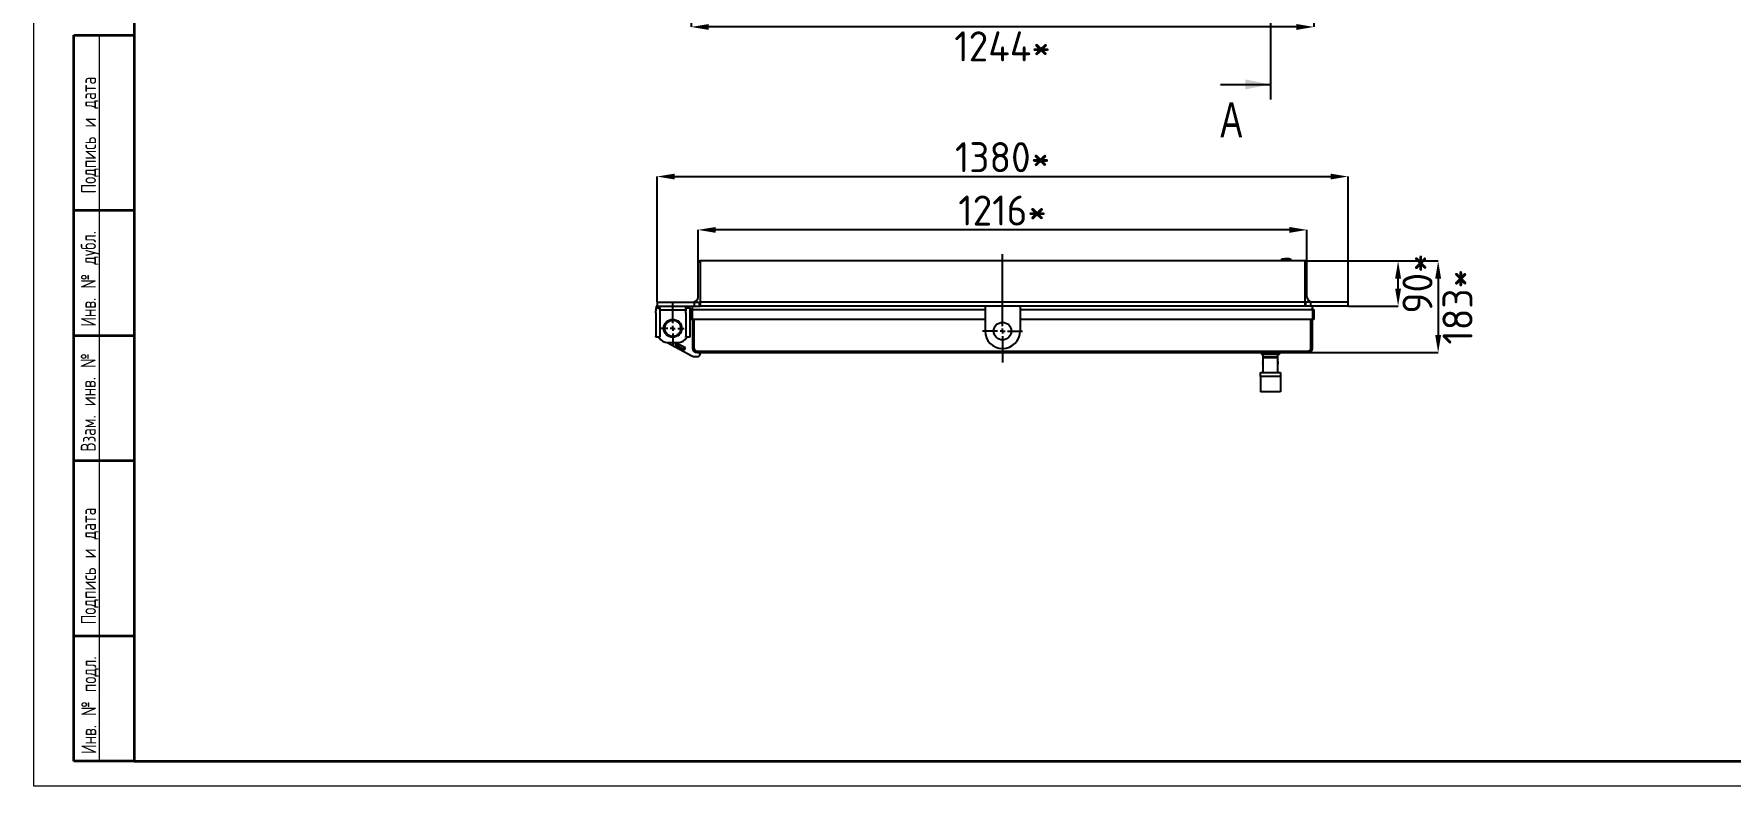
# Model space of a CAD drawing. Header units: millimetres. Extents: x 0 to 594, y 0 to 420.
# Drawn here: x 0 to 338.7, y 0 to 150.2 of the extents above; entities that cross this region are included whole.
import ezdxf

# ---------------------------------------------------------------- set-up
doc = ezdxf.new("R2010")
doc.units = ezdxf.units.MM
doc.header["$PDSIZE"] = -1
doc.layers.add('FORMAT', color=7, linetype='Continuous')
doc.layers.add('HIDDEN', color=30, linetype='Continuous')
doc.styles.add('GOST-2.304_Type-B', font='')
doc.styles.add('SLDTEXTSTYLE0', font='TXT', dxfattribs={"width": 0.7, "bigfont": 'bigfont'})
doc.styles.add('SLDTEXTSTYLE1', font='TXT', dxfattribs={"width": 0.7})
doc.styles.get('GOST-2.304_Type-B').set_extended_font_data('GOST Common')
doc.dimstyles.new('SLDDIMSTYLE0', dxfattribs={"dimtxt": 3.5, "dimasz": 3.5, "dimexe": 0, "dimexo": 0.0625, "dimgap": 0.875, "dimtad": 2, "dimdec": 1, "dimlfac": 10, "dimrnd": 1e-09, "dimzin": 12, "dimdsep": 46, "dimtxsty": 'SLDTEXTSTYLE1', "dimsah": 1, "dimcen": 0.09, "dimadec": 0, "dimazin": 3, "dimtfac": 1, "dimtdec": 1, "dimtofl": 0, "dimtmove": 0, "dimatfit": 3, "dimfxl": 1, "dimfrac": 2, "dimtolj": 1, "dimtzin": 12, "dimarcsym": 0})

# ---------------------------------------------------------------- blocks, each defined once
blk = doc.blocks.new('_D_4')
at = {"layer": 'Defpoints', "color": 0, "transparency": 16777216}
for p in [(131.25, 166.45), (255.65, 166.45), (131.25, 151.61)]:
    blk.add_point(p, dxfattribs=at)
at = {"layer": 'FORMAT', "color": 0, "lineweight": -2, "transparency": 16777216}
for p, q in [((131.25, 166.39), (131.25, 151.61)), ((255.65, 166.39), (255.65, 151.61)), ((252.15, 151.61), (134.75, 151.61))]:
    blk.add_line(p, q, dxfattribs=at)
at = {"layer": 'FORMAT', "color": 0, "transparency": 16777216}
for points in [[(134.75, 152.19), (134.75, 151.02), (131.25, 151.61)], [(252.15, 152.19), (252.15, 151.02), (255.65, 151.61)]]:
    blk.add_solid(points, dxfattribs=at)
at = {"layer": 'FORMAT', "color": 0, "transparency": 16777216, "insert": (193.45, 150.73), "char_height": 6, "attachment_point": 2, "style": 'GOST-2.304_Type-B'}
blk.add_mtext('\\A1;1244*', dxfattribs=at)
blk = doc.blocks.new('_D_18')
at = {"layer": 'Defpoints', "color": 0, "transparency": 16777216}
for p in [(132.65, 111.08), (132.65, 104.54), (254.25, 104.54)]:
    blk.add_point(p, dxfattribs=at)
at = {"layer": 'FORMAT', "color": 0, "lineweight": -2, "transparency": 16777216}
for p, q in [((132.65, 104.6), (132.65, 111.08)), ((250.75, 111.08), (136.15, 111.08)), ((254.25, 104.6), (254.25, 111.08))]:
    blk.add_line(p, q, dxfattribs=at)
at = {"layer": 'FORMAT', "color": 0, "transparency": 16777216}
for points in [[(136.15, 111.66), (136.15, 110.49), (132.65, 111.08)], [(250.75, 111.66), (250.75, 110.49), (254.25, 111.08)]]:
    blk.add_solid(points, dxfattribs=at)
at = {"layer": 'FORMAT', "color": 0, "transparency": 16777216, "insert": (193.45, 117.95), "char_height": 6, "attachment_point": 2, "style": 'GOST-2.304_Type-B'}
blk.add_mtext('\\A1;1216*', dxfattribs=at)
blk = doc.blocks.new('_D_19')
at = {"layer": 'Defpoints', "color": 0, "transparency": 16777216}
for p in [(262.45, 121.73), (124.45, 96.67), (262.45, 96.67)]:
    blk.add_point(p, dxfattribs=at)
at = {"layer": 'FORMAT', "color": 0, "lineweight": -2, "transparency": 16777216}
for p, q in [((124.45, 96.73), (124.45, 121.73)), ((127.95, 121.73), (258.95, 121.73)), ((262.45, 96.73), (262.45, 121.73))]:
    blk.add_line(p, q, dxfattribs=at)
at = {"layer": 'FORMAT', "color": 0, "transparency": 16777216}
for points in [[(127.95, 122.31), (127.95, 121.15), (124.45, 121.73)], [(258.95, 122.31), (258.95, 121.15), (262.45, 121.73)]]:
    blk.add_solid(points, dxfattribs=at)
at = {"layer": 'FORMAT', "color": 0, "transparency": 16777216, "insert": (193.45, 128.6), "char_height": 6, "attachment_point": 2, "style": 'GOST-2.304_Type-B'}
blk.add_mtext('\\A1;1380*', dxfattribs=at)
blk = doc.blocks.new('_D_20')
at = {"layer": 'Defpoints', "color": 0, "transparency": 16777216}
for p in [(253.85, 104.87), (272.45, 104.87), (262.45, 95.87)]:
    blk.add_point(p, dxfattribs=at)
at = {"layer": 'FORMAT', "color": 0, "lineweight": -2, "transparency": 16777216}
for p, q in [((253.91, 104.87), (272.45, 104.87)), ((272.45, 99.37), (272.45, 101.37)), ((262.51, 95.87), (272.45, 95.87))]:
    blk.add_line(p, q, dxfattribs=at)
at = {"layer": 'FORMAT', "color": 0, "transparency": 16777216}
for points in [[(271.86, 101.37), (273.03, 101.37), (272.45, 104.87)], [(271.86, 99.37), (273.03, 99.37), (272.45, 95.87)]]:
    blk.add_solid(points, dxfattribs=at)
at = {"layer": 'FORMAT', "color": 0, "transparency": 16777216, "insert": (273.32, 100.37), "char_height": 6, "attachment_point": 2, "rotation": 90, "style": 'GOST-2.304_Type-B'}
blk.add_mtext('\\A1;90*', dxfattribs=at)
blk = doc.blocks.new('_D_21')
at = {"layer": 'Defpoints', "color": 0, "transparency": 16777216}
for p in [(253.85, 104.87), (254.45, 86.57), (280.45, 86.57)]:
    blk.add_point(p, dxfattribs=at)
at = {"layer": 'FORMAT', "color": 0, "lineweight": -2, "transparency": 16777216}
for p, q in [((253.91, 104.87), (280.45, 104.87)), ((280.45, 101.37), (280.45, 90.07)), ((254.51, 86.57), (280.45, 86.57))]:
    blk.add_line(p, q, dxfattribs=at)
at = {"layer": 'FORMAT', "color": 0, "transparency": 16777216}
for points in [[(279.86, 101.37), (281.03, 101.37), (280.45, 104.87)], [(279.86, 90.07), (281.03, 90.07), (280.45, 86.57)]]:
    blk.add_solid(points, dxfattribs=at)
at = {"layer": 'FORMAT', "color": 0, "transparency": 16777216, "insert": (281.32, 95.72), "char_height": 6, "attachment_point": 2, "rotation": 90, "style": 'GOST-2.304_Type-B'}
blk.add_mtext('\\A1;183*', dxfattribs=at)
blk = doc.blocks.new('SW_CENTERMARKSYMBOL_4')
at = {"layer": 'FORMAT', "color": 0}
for p, q in [((0, 1), (0, 15.38)), ((-1, 0), (-4, 0)), ((0, 0), (-0.5, 0)), ((0, 0), (0, 0.5)), ((0, 0), (0, -0.5)), ((0, 0), (0.5, 0)), ((1, 0), (4, 0)), ((0, -1), (0, -6.28))]:
    blk.add_line(p, q, dxfattribs=at)
blk = doc.blocks.new('SW_CENTERMARKSYMBOL_5')
at = {"layer": 'FORMAT', "color": 0}
for p, q in [((0, 1), (0, 5.02)), ((-1, 0), (-2.3, 0)), ((0, 0), (-0.5, 0)), ((0, 0), (0, 0.5)), ((0, 0), (0, -0.5)), ((0, 0), (0.5, 0)), ((1, 0), (2.3, 0)), ((0, -1), (0, -3.66))]:
    blk.add_line(p, q, dxfattribs=at)

msp = doc.modelspace()

# ---------------------------------------------------------------- linework, layer by layer
at = {"color": 7, "linetype": 'Continuous', "lineweight": 35}
for p, q in [((20, 415), (20, 5)), ((8, 5), (8, 150)), ((8, 150), (20, 150)), ((8, 115), (20, 115)), ((8, 90), (20, 90)), ((8, 65), (20, 65)), ((8, 30), (20, 30)), ((20, 5), (8, 5)), ((20, 5), (589, 5))]:
    msp.add_line(p, q, dxfattribs=at)
at = {"color": 7, "linetype": 'Continuous', "lineweight": 18}
msp.add_line((13, 150), (13, 5), dxfattribs=at)
at = {"layer": 'FORMAT'}
for p, q in [((246.946, 391.833), (246.946, 137.132)), ((236.946, 140.132), (246.946, 140.132)), ((249.246, 104.968), (249.246, 105.268)), ((249.246, 105.268), (249.846, 105.268)), ((250.646, 105.268), (249.846, 105.268)), ((132.646, 97.668), (132.646, 104.538)), ((132.976, 104.868), (133.046, 104.868)), ((253.846, 104.868), (133.046, 104.868)), ((133.046, 104.868), (133.046, 104.538)), ((133.046, 104.538), (133.046, 97.668)), ((249.846, 104.968), (249.246, 104.968)), ((250.646, 104.968), (249.846, 104.968)), ((253.916, 104.868), (253.846, 104.868)), ((253.846, 104.868), (253.846, 104.538)), ((253.846, 104.538), (253.846, 97.668)), ((254.246, 97.668), (254.246, 104.538)), ((124.996, 95.468), (124.196, 95.468)), ((124.196, 95.468), (124.196, 94.895)), ((124.196, 94.519), (124.196, 94.895)), ((124.246, 95.868), (124.246, 95.468)), ((124.446, 95.868), (124.246, 95.868)), ((124.446, 96.668), (124.446, 95.868)), ((124.446, 96.668), (131.846, 96.668)), ((124.446, 95.868), (131.846, 95.868)), ((124.996, 95.068), (124.996, 95.868)), ((124.996, 95.468), (124.996, 94.895)), ((130.196, 95.068), (124.996, 95.068)), ((124.996, 94.895), (124.996, 94.519)), ((130.196, 95.068), (130.196, 95.868)), ((130.996, 95.468), (130.196, 95.468)), ((130.196, 95.468), (130.196, 94.895)), ((130.196, 94.519), (130.196, 94.895)), ((130.946, 95.868), (130.946, 95.468)), ((130.996, 95.468), (130.996, 94.895)), ((130.996, 94.895), (130.996, 94.519)), ((131.546, 95.168), (131.246, 95.168)), ((131.246, 95.168), (131.246, 93.168)), ((131.546, 95.168), (131.546, 95.868)), ((131.546, 93.168), (131.546, 95.168)), ((131.546, 95.168), (189.946, 95.168)), ((131.846, 96.668), (131.846, 95.868)), ((131.846, 96.668), (132.846, 96.668)), ((131.846, 95.868), (132.846, 95.868)), ((132.846, 96.668), (132.846, 95.868)), ((132.846, 96.668), (133.046, 96.668)), ((132.846, 95.868), (133.046, 95.868)), ((133.046, 97.668), (133.046, 96.668)), ((253.846, 96.668), (133.046, 96.668)), ((133.046, 96.668), (133.046, 96.338)), ((133.046, 96.338), (133.046, 95.868)), ((253.846, 95.868), (133.046, 95.868)), ((189.946, 95.868), (189.946, 94.868)), ((189.946, 94.868), (189.946, 90.868)), ((196.946, 95.868), (196.946, 94.868)), ((196.946, 95.168), (255.346, 95.168)), ((196.946, 94.868), (196.946, 90.868)), ((253.846, 97.668), (253.846, 96.668)), ((254.046, 96.668), (253.846, 96.668)), ((253.846, 96.668), (253.846, 96.338)), ((253.846, 96.338), (253.846, 95.868)), ((254.046, 95.868), (253.846, 95.868)), ((254.046, 95.868), (254.046, 96.668)), ((255.046, 96.668), (254.046, 96.668)), ((255.046, 95.868), (254.046, 95.868)), ((255.046, 95.868), (255.046, 96.668)), ((262.446, 96.668), (255.046, 96.668)), ((262.446, 95.868), (255.046, 95.868)), ((255.346, 95.168), (255.346, 95.868)), ((255.346, 95.168), (255.346, 93.168)), ((255.646, 95.168), (255.346, 95.168)), ((255.646, 95.168), (255.646, 93.168)), ((262.446, 95.868), (262.446, 96.668)), ((124.196, 94.519), (124.196, 89.792)), ((124.996, 94.519), (124.996, 89.792)), ((130.196, 94.519), (130.196, 89.792)), ((130.996, 94.519), (130.996, 89.792)), ((131.146, 94.468), (130.996, 94.468)), ((131.146, 93.168), (131.146, 94.468)), ((131.246, 93.168), (131.146, 93.168)), ((131.546, 93.168), (131.246, 93.168)), ((189.946, 93.168), (131.546, 93.168)), ((131.546, 93.168), (131.546, 87.468)), ((131.846, 87.468), (131.846, 93.168)), ((255.346, 93.168), (196.946, 93.168)), ((255.046, 87.468), (255.046, 93.168)), ((255.646, 93.168), (255.346, 93.168)), ((255.346, 87.468), (255.346, 93.168)), ((124.196, 89.668), (124.196, 89.792)), ((124.996, 89.668), (124.196, 89.668)), ((124.996, 89.792), (124.996, 89.668)), ((126.449, 88.574), (131.373, 85.955)), ((126.596, 88.568), (128.596, 88.568)), ((128.291, 88.466), (128.094, 88.095)), ((128.094, 88.095), (129.904, 87.133)), ((128.121, 88.092), (128.099, 88.104)), ((128.121, 88.092), (128.308, 88.446)), ((129.887, 87.153), (128.121, 88.092)), ((128.308, 88.446), (128.286, 88.457)), ((130.101, 87.504), (128.291, 88.466)), ((130.074, 87.507), (128.308, 88.446)), ((130.196, 89.668), (130.196, 89.792)), ((130.996, 89.668), (130.196, 89.668)), ((130.996, 89.792), (130.996, 89.668)), ((129.887, 87.153), (130.074, 87.507)), ((129.909, 87.142), (129.887, 87.153)), ((129.904, 87.133), (130.101, 87.504)), ((130.096, 87.495), (130.074, 87.507)), ((132.124, 85.768), (132.546, 85.768)), ((132.446, 86.868), (254.446, 86.868)), ((132.446, 86.568), (254.446, 86.568)), ((133.046, 86.268), (133.046, 86.568)), ((245.146, 86.568), (245.146, 86.168)), ((248.746, 86.168), (245.146, 86.168)), ((245.446, 86.168), (245.446, 85.668)), ((246.946, 85.668), (245.446, 85.668)), ((245.446, 85.568), (245.446, 84.868)), ((245.446, 85.568), (248.446, 85.568)), ((245.446, 84.868), (245.446, 84.278)), ((245.946, 85.618), (245.946, 85.568)), ((248.446, 85.668), (246.946, 85.668)), ((247.946, 85.568), (247.946, 85.618)), ((248.446, 85.668), (248.446, 86.168)), ((248.446, 84.868), (248.446, 85.568)), ((248.446, 84.868), (248.446, 84.278)), ((248.746, 86.168), (248.746, 86.568)), ((244.946, 81.768), (244.946, 82.568)), ((244.946, 82.568), (246.946, 82.568)), ((246.946, 81.768), (244.946, 81.768)), ((244.946, 81.768), (244.946, 81.534)), ((244.946, 81.534), (244.946, 79.237)), ((245.448, 84.278), (245.446, 84.278)), ((245.446, 84.268), (245.446, 82.568)), ((246.946, 82.568), (248.946, 82.568)), ((248.946, 81.768), (246.946, 81.768)), ((248.446, 84.278), (248.444, 84.278)), ((248.446, 82.568), (248.446, 84.268)), ((248.946, 82.568), (248.946, 81.768)), ((248.946, 81.768), (248.946, 81.534)), ((248.946, 81.534), (248.946, 79.237)), ((244.946, 79.237), (244.946, 78.768)), ((248.946, 78.768), (244.946, 78.768)), ((248.946, 79.237), (248.946, 78.768))]:
    msp.add_line(p, q, dxfattribs=at)
at = {"layer": 'FORMAT', "flags": 128}
msp.add_lwpolyline([(248.446, 84.268), (248.442, 84.285), (248.434, 84.332), (248.424, 84.407), (248.417, 84.5), (248.416, 84.6), (248.421, 84.695), (248.43, 84.777), (248.44, 84.836), (248.445, 84.866), (248.445, 84.864)], dxfattribs=at)
at = {"layer": 'FORMAT'}
for centre, radius in [((127.596, 91.418), 1.8), ((127.596, 91.418), 1.6), ((193.446, 90.868), 1.75)]:
    msp.add_circle(centre, radius, dxfattribs=at)
for centre, radius, start, end in [((250.646, 104.668), 0.6, 19.47122, 90), ((132.976, 104.538), 0.33, 90, 180), ((250.646, 104.668), 0.3, 41.81031, 90), ((253.916, 104.538), 0.33, 0, 90), ((131.646, 97.668), 1, 270, 0), ((255.246, 97.668), 1, 180, 270), ((126.596, 90.568), 2, 206.74368, 270), ((128.596, 90.568), 2, 270, 333.25632), ((193.446, 90.868), 3.5, 180, 270), ((193.446, 90.868), 3.5, 270, 0), ((132.124, 87.368), 1.6, 242, 270), ((132.446, 87.468), 0.9, 180, 270), ((132.446, 87.468), 0.6, 180, 270), ((132.546, 86.268), 0.5, 270, 0), ((243.962, 84.568), 1.514, 348.57196, 11.27892), ((245.896, 85.618), 0.05, 0, 90), ((247.996, 85.618), 0.05, 90, 180), ((254.446, 87.468), 0.6, 270, 0), ((254.446, 87.468), 0.9, 270, 0)]:
    msp.add_arc(centre, radius, start, end, dxfattribs=at)
msp.add_solid([(246.946, 140.132), (241.946, 141.132), (241.946, 139.132)], dxfattribs=at)
at = {"layer": 'HIDDEN', "color": 1, "lineweight": 18}
for p, q in [((0, 0), (0, 420)), ((594, 0), (0, 0))]:
    msp.add_line(p, q, dxfattribs=at)

# ---------------------------------------------------------------- block references
at = {"layer": 'FORMAT'}
for name, p in [('SW_CENTERMARKSYMBOL_4', (193.446, 90.868)), ('SW_CENTERMARKSYMBOL_5', (127.596, 91.418))]:
    msp.add_blockref(name, p, dxfattribs=at)

# ---------------------------------------------------------------- texts
at = {"color": 7, "linetype": 'Continuous', "lineweight": 0, "char_height": 3, "attachment_point": 1, "rotation": 90, "style": 'SLDTEXTSTYLE0'}
for s, insert in [('Подпись и дата', (9.403, 118.347)), ('Инв. № дубл.', (9.384, 91.754)), ('Взам. инв. №', (9.342, 66.804)), ('Подпись и дата', (9.398, 32.301)), ('Инв. № подл.', (9.455, 6.408))]:
    msp.add_mtext(s, dxfattribs=dict(at, insert=insert))
at = {"layer": 'FORMAT', "insert": (236.946, 136.575), "char_height": 7, "attachment_point": 1, "style": 'SLDTEXTSTYLE1'}
msp.add_mtext('A', dxfattribs=at)

# ---------------------------------------------------------------- dimensions: what is measured, and where the dimension line sits
at = {"layer": 'FORMAT'}
for base, p1, p2, picture, middle in [((131.246, 151.606), (255.646, 166.452), (131.246, 166.452), '_D_4', (193.446, 151.606)), ((262.446, 121.73), (124.446, 96.668), (262.446, 96.668), '_D_19', (193.446, 121.73)), ((132.646, 111.075), (254.246, 104.538), (132.646, 104.538), '_D_18', (193.446, 111.075))]:
    dim = msp.add_linear_dim(base=base, p1=p1, p2=p2, text='<>*', dimstyle='SLDDIMSTYLE0', override={"dimtxt": 6, "dimtxsty": 'GOST-2.304_Type-B'}, dxfattribs=at)
    dim.commit()
    dim.dimension.update_dxf_attribs({"geometry": picture, "text_midpoint": middle, "dimtype": 160})
for base, p1, p2, picture, middle in [((272.446, 104.868), (262.446, 95.868), (253.846, 104.868), '_D_20', (272.446, 100.368)), ((280.446, 86.568), (253.846, 104.868), (254.446, 86.568), '_D_21', (280.446, 95.718))]:
    dim = msp.add_linear_dim(base=base, p1=p1, p2=p2, angle=90, text='<>*', dimstyle='SLDDIMSTYLE0', override={"dimtxt": 6, "dimtxsty": 'GOST-2.304_Type-B'}, dxfattribs=at)
    dim.commit()
    dim.dimension.update_dxf_attribs({"geometry": picture, "text_midpoint": middle, "dimtype": 160})

doc.saveas('drawing.dxf')
